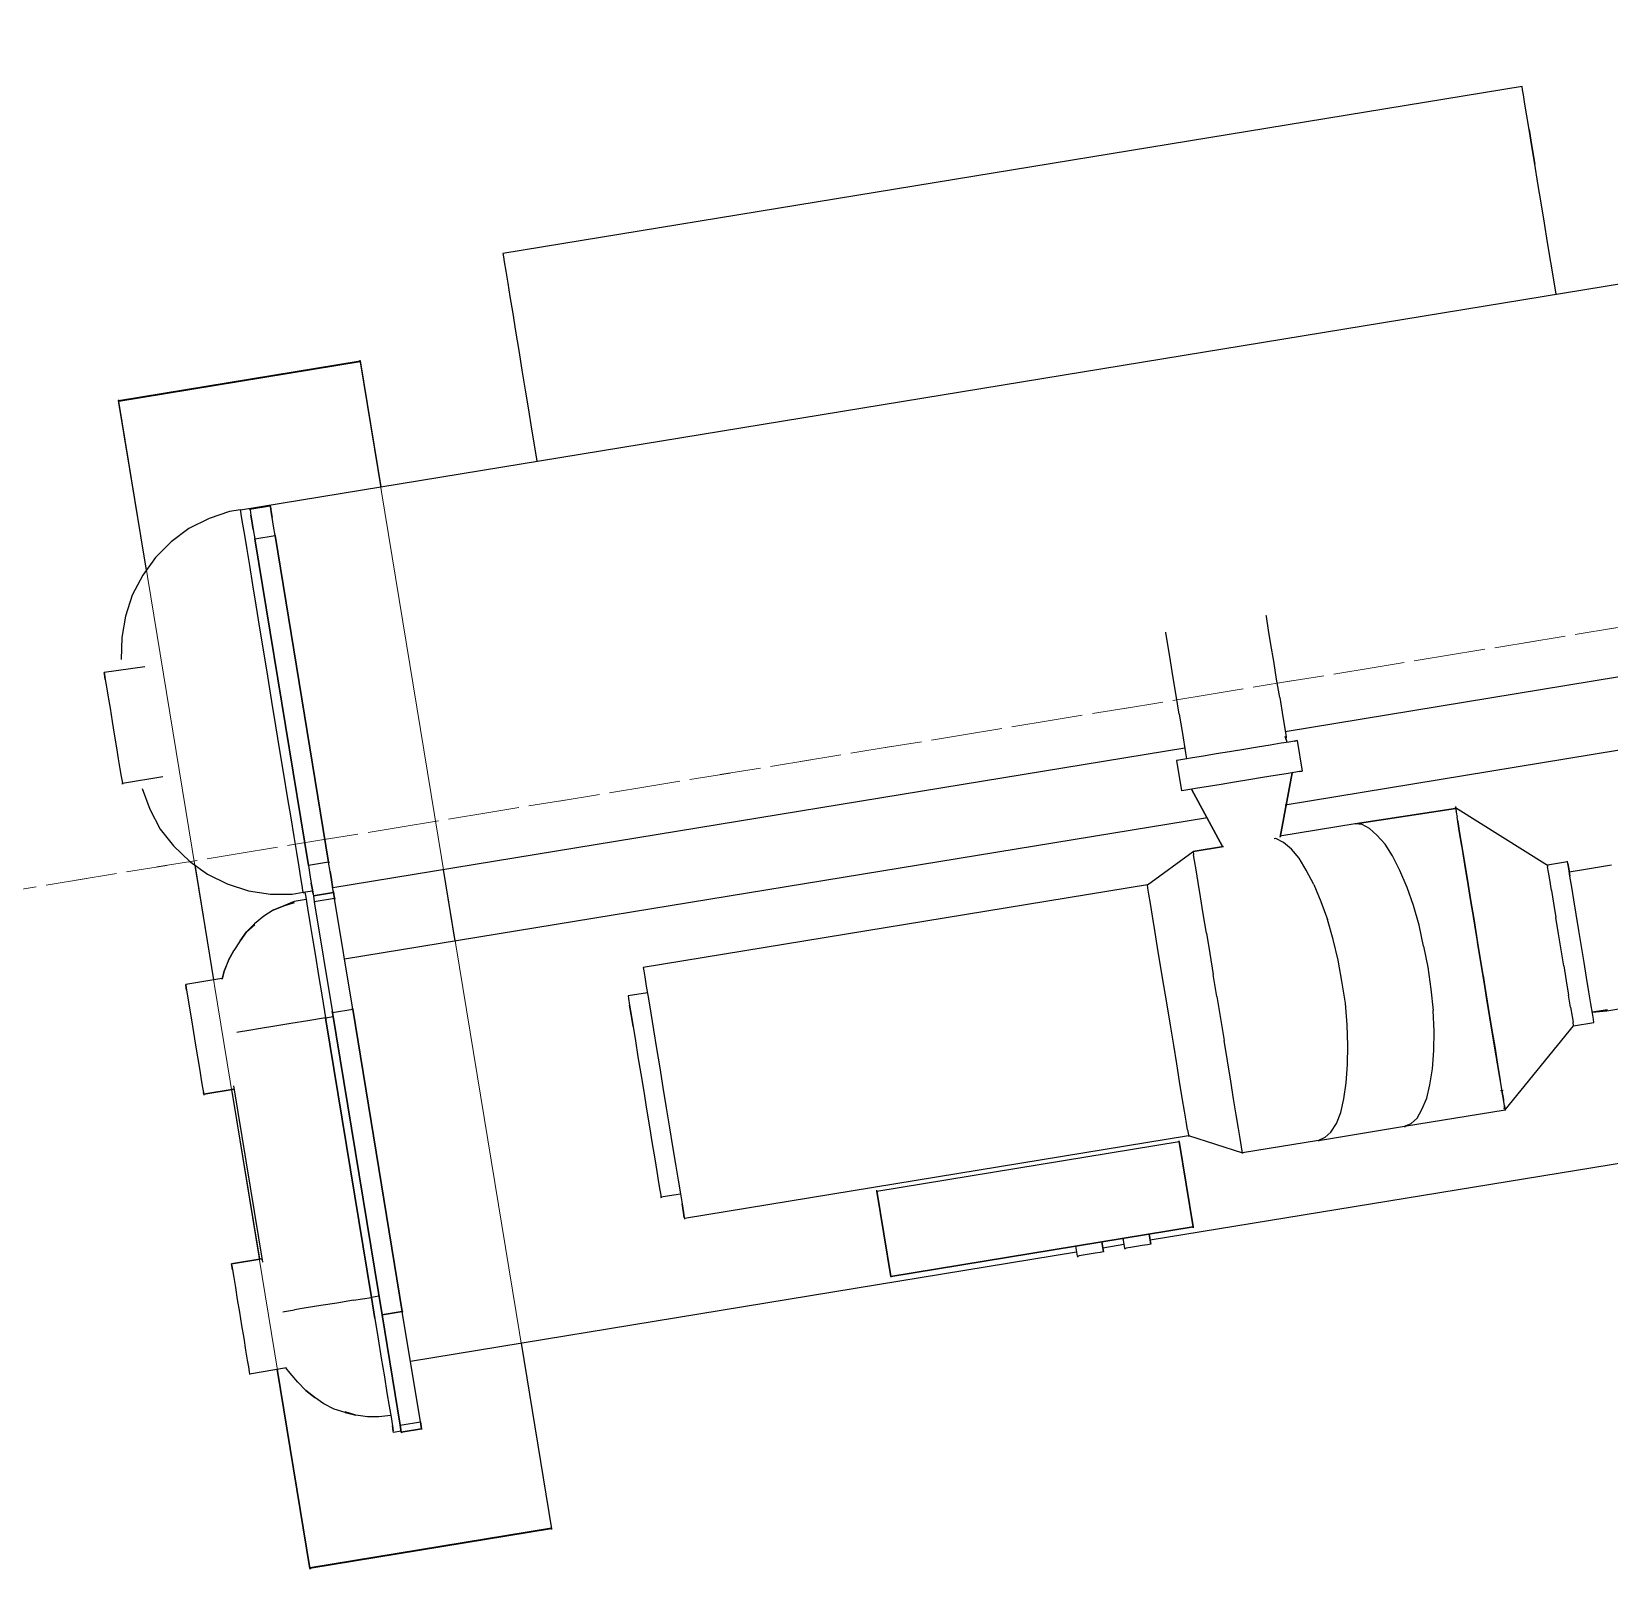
# Model space of a CAD drawing. Header units: metres. Extents: x 2 to 659295185, y -28 to 1124222152.
# Drawn here: x 655600.254 to 655604.124, y 1126522.722 to 1126526.544 of the extents above; entities that cross this region are included whole.
import ezdxf

# ---------------------------------------------------------------- set-up
doc = ezdxf.new("R2010")
doc.units = ezdxf.units.M
doc.header["$MEASUREMENT"] = 0
for name, pattern in [('CCSM_C1_CUERPO CK$0$DASHED', [0.75, 0.5, -0.25]), ('CCSM_C1_CUERPO CK$0$DASHED2', [0.375, 0.25, -0.125]), ('DASHDOT', [1, 0.5, -0.25, 0, -0.25])]:
    doc.linetypes.add(name, pattern=pattern)
doc.layers.get('0').update_dxf_attribs({"linetype": 'CONTINUOUS'})
doc.layers.add('CCSM_C1_CUERPO CK$0$A-EQUIPOS', color=9, linetype='CONTINUOUS')
doc.layers.add('CCSM_C1_CUERPO CK$0$A-PROYECCIONES SUP', color=5, linetype='CCSM_C1_CUERPO CK$0$DASHED')
doc.layers.add('LOCALES ASIGNADOS', color=41, linetype='DASHDOT', lineweight=0)

# ---------------------------------------------------------------- blocks, each defined once
blk = doc.blocks.new('CCSM_C1_CUERPO CK$0$chiller')
for p, q in [((0.3105, 0.2518), (0.3105, 4.8491)), ((1.2611, 2.6921), (1.2611, 4.3392)), ((1.4394, 4.3392), (1.4394, 2.6627)), ((2.4382, 2.1633), (2.4382, 3.6867)), ((2.4382, 2.1633), (2.4382, 3.6867)), ((-0.1972, 3.5209), (-0.2056, 3.5209)), ((-0.2056, 3.5209), (-0.2056, 0.9883)), ((-0.1972, 3.5209), (-0.2056, 3.5209)), ((-0.1846, 3.5209), (-0.1972, 3.5209)), ((-0.1846, 3.5209), (-0.1972, 3.5209)), ((-0.1616, 3.5209), (-0.1846, 3.5209)), ((-0.1616, 3.5209), (-0.1846, 3.5209)), ((-0.1322, 3.5209), (-0.1616, 3.5209)), ((-0.1322, 3.5209), (-0.1616, 3.5209)), ((-0.0986, 3.5209), (-0.1322, 3.5209)), ((-0.0986, 3.5209), (-0.1322, 3.5209)), ((-0.0986, 3.5209), (-0.0567, 3.5209)), ((-0.0567, 3.5209), (-0.0986, 3.5209)), ((-0.0567, 3.5209), (-0.0126, 3.5209)), ((-0.0126, 3.5209), (-0.0567, 3.5209)), ((0.0357, 3.5209), (-0.0126, 3.5209)), ((0.0357, 3.5209), (-0.0126, 3.5209)), ((0.0839, 3.5209), (0.0357, 3.5209)), ((0.0839, 3.5209), (0.0357, 3.5209)), ((0.1343, 3.5209), (0.0839, 3.5209)), ((0.1343, 3.5209), (0.0839, 3.5209)), ((0.1825, 3.5209), (0.1343, 3.5209)), ((0.1825, 3.5209), (0.1343, 3.5209)), ((0.2308, 3.5209), (0.1825, 3.5209)), ((0.2308, 3.5209), (0.1825, 3.5209)), ((0.2749, 3.5209), (0.2308, 3.5209)), ((0.2749, 3.5209), (0.2308, 3.5209)), ((0.3105, 3.5209), (0.2749, 3.5209)), ((0.3105, 3.5209), (0.2749, 3.5209)), ((1.7143, 3.4286), (1.7143, 3.3593)), ((2.0647, 3.3593), (2.0647, 3.4286)), ((1.7143, 3.3593), (1.7143, 3.3237)), ((2.0626, 3.3614), (2.0626, 3.3237)), ((2.0626, 3.3237), (2.0626, 3.3614)), ((2.0626, 3.3237), (2.0647, 3.3593)), ((1.6891, 3.3237), (1.687, 3.3237)), ((1.6933, 3.3237), (1.6891, 3.3237)), ((1.6891, 3.3237), (1.6891, 3.2733)), ((1.6933, 3.3237), (1.6891, 3.3237)), ((1.6933, 3.3237), (1.7059, 3.3237)), ((1.7059, 3.3237), (1.6933, 3.3237)), ((1.7059, 3.3237), (1.7248, 3.3237)), ((1.7248, 3.3237), (1.7059, 3.3237)), ((1.7521, 3.3237), (1.7248, 3.3237)), ((1.7521, 3.3237), (1.7248, 3.3237)), ((1.7835, 3.3237), (1.7521, 3.3237)), ((1.7835, 3.3237), (1.7521, 3.3237)), ((1.8192, 3.3237), (1.7835, 3.3237)), ((1.8192, 3.3237), (1.7835, 3.3237)), ((1.8591, 3.3237), (1.8192, 3.3237)), ((1.8591, 3.3237), (1.8192, 3.3237)), ((1.8989, 3.3237), (1.8591, 3.3237)), ((1.8989, 3.3237), (1.8591, 3.3237)), ((1.9388, 3.3237), (1.8989, 3.3237)), ((1.9388, 3.3237), (1.8989, 3.3237)), ((1.9766, 3.3237), (1.9388, 3.3237)), ((1.9766, 3.3237), (1.9388, 3.3237)), ((2.0122, 3.3237), (1.9766, 3.3237)), ((2.0122, 3.3237), (1.9766, 3.3237)), ((2.0416, 3.3237), (2.0122, 3.3237)), ((2.0416, 3.3237), (2.0122, 3.3237)), ((2.0647, 3.3237), (2.0416, 3.3237)), ((2.0647, 3.3237), (2.0416, 3.3237)), ((2.0794, 3.3237), (2.0647, 3.3237)), ((2.0794, 3.3237), (2.0647, 3.3237)), ((2.0878, 3.3237), (2.0794, 3.3237)), ((2.0878, 3.3237), (2.0794, 3.3237)), ((2.0878, 3.2733), (2.0878, 3.3237)), ((2.0878, 3.2733), (2.0878, 3.3237)), ((1.5129, 3.074), (1.6891, 3.2733)), ((1.687, 3.2733), (1.6891, 3.2733)), ((1.6891, 3.2733), (1.6933, 3.2733)), ((1.7059, 3.2733), (1.6933, 3.2733)), ((1.7248, 3.2733), (1.7059, 3.2733)), ((1.7521, 3.2733), (1.7248, 3.2733)), ((1.7521, 3.2733), (1.7835, 3.2733)), ((1.7835, 3.2733), (1.8192, 3.2733)), ((1.8591, 3.2733), (1.8192, 3.2733)), ((1.8989, 3.2733), (1.8591, 3.2733)), ((1.9388, 3.2733), (1.8989, 3.2733)), ((1.9388, 3.2733), (1.9766, 3.2733)), ((1.9766, 3.2733), (2.0122, 3.2733)), ((2.0416, 3.2733), (2.0122, 3.2733)), ((2.0416, 3.2733), (2.0647, 3.2733)), ((2.0647, 3.2733), (2.0794, 3.2733)), ((2.0878, 3.2733), (2.0794, 3.2733)), ((2.264, 3.074), (2.0878, 3.2733)), ((2.264, 3.074), (2.0878, 3.2733)), ((1.5108, 3.074), (1.5129, 3.074)), ((1.515, 3.074), (1.5129, 2.8243)), ((1.5129, 2.8243), (1.515, 3.074)), ((1.5129, 3.074), (1.517, 3.074)), ((1.517, 3.074), (1.5129, 3.074)), ((1.517, 3.074), (1.5296, 3.074)), ((1.517, 3.074), (1.5296, 3.074)), ((1.5254, 3.074), (1.5233, 3.074)), ((1.5254, 3.074), (1.5233, 3.074)), ((1.5296, 3.074), (1.5359, 3.074)), ((1.5296, 3.074), (1.5359, 3.074)), ((1.538, 3.074), (1.5359, 3.074)), ((1.538, 3.074), (1.5359, 3.074)), ((1.5611, 3.074), (1.538, 3.074)), ((1.5611, 3.074), (1.538, 3.074)), ((1.5443, 3.074), (1.5485, 3.074)), ((1.5443, 3.074), (1.5485, 3.074)), ((1.5485, 3.074), (1.5758, 3.074)), ((1.5758, 3.074), (1.5485, 3.074)), ((1.5926, 3.074), (1.5611, 3.074)), ((1.5926, 3.074), (1.5611, 3.074)), ((1.5758, 3.074), (1.6094, 3.074)), ((1.6094, 3.074), (1.5758, 3.074)), ((1.6283, 3.074), (1.5926, 3.074)), ((1.6283, 3.074), (1.5926, 3.074)), ((1.6094, 3.074), (1.6492, 3.074)), ((1.6094, 3.074), (1.6492, 3.074)), ((1.6702, 3.074), (1.6283, 3.074)), ((1.6702, 3.074), (1.6283, 3.074)), ((1.6492, 3.074), (1.6933, 3.074)), ((1.6933, 3.074), (1.6492, 3.074)), ((1.7185, 3.074), (1.6702, 3.074)), ((1.7185, 3.074), (1.6702, 3.074)), ((1.6933, 3.074), (1.7416, 3.074)), ((1.7416, 3.074), (1.6933, 3.074)), ((1.7688, 3.074), (1.7185, 3.074)), ((1.7688, 3.074), (1.7185, 3.074)), ((1.7416, 3.074), (1.794, 3.074)), ((1.794, 3.074), (1.7416, 3.074)), ((1.8213, 3.074), (1.7688, 3.074)), ((1.8213, 3.074), (1.7688, 3.074)), ((1.794, 3.074), (1.8486, 3.074)), ((1.794, 3.074), (1.8486, 3.074)), ((1.8759, 3.074), (1.8213, 3.074)), ((1.8759, 3.074), (1.8213, 3.074)), ((1.8486, 3.074), (1.9031, 3.074)), ((1.9031, 3.074), (1.8486, 3.074)), ((1.9304, 3.074), (1.8759, 3.074)), ((1.9304, 3.074), (1.8759, 3.074)), ((1.9031, 3.074), (1.9577, 3.074)), ((1.9577, 3.074), (1.9031, 3.074)), ((1.9304, 3.074), (1.985, 3.074)), ((1.985, 3.074), (1.9304, 3.074)), ((1.9577, 3.074), (2.0101, 3.074)), ((1.9577, 3.074), (2.0101, 3.074)), ((1.985, 3.074), (2.0353, 3.074)), ((2.0353, 3.074), (1.985, 3.074)), ((2.0101, 3.074), (2.0605, 3.074)), ((2.0605, 3.074), (2.0101, 3.074)), ((2.0857, 3.074), (2.0353, 3.074)), ((2.0857, 3.074), (2.0353, 3.074)), ((2.0605, 3.074), (2.1067, 3.074)), ((2.1067, 3.074), (2.0605, 3.074)), ((2.1297, 3.074), (2.0857, 3.074)), ((2.1297, 3.074), (2.0857, 3.074)), ((2.1067, 3.074), (2.1507, 3.074)), ((2.1507, 3.074), (2.1067, 3.074)), ((2.1696, 3.074), (2.1297, 3.074)), ((2.1696, 3.074), (2.1297, 3.074)), ((2.1507, 3.074), (2.1864, 3.074)), ((2.1507, 3.074), (2.1864, 3.074)), ((2.2032, 3.074), (2.1696, 3.074)), ((2.2032, 3.074), (2.1696, 3.074)), ((2.1864, 3.074), (2.1906, 3.074)), ((2.1864, 3.074), (2.1906, 3.074)), ((2.2284, 3.074), (2.2032, 3.074)), ((2.2284, 3.074), (2.2032, 3.074)), ((2.2158, 3.0708), (2.2158, 3.0771)), ((2.2158, 3.074), (2.2389, 3.074)), ((2.2389, 3.074), (2.2158, 3.074)), ((2.2493, 3.074), (2.2284, 3.074)), ((2.2493, 3.074), (2.2284, 3.074)), ((2.2389, 3.074), (2.241, 3.074)), ((2.241, 3.074), (2.2389, 3.074)), ((2.2535, 3.074), (2.2493, 3.074)), ((2.2535, 3.074), (2.2493, 3.074)), ((2.2535, 3.074), (2.2556, 3.074)), ((2.2556, 3.074), (2.2535, 3.074)), ((2.2556, 3.074), (2.264, 3.074)), ((2.264, 3.074), (2.2556, 3.074)), ((2.2598, 3.0708), (2.2598, 3.0771)), ((2.2598, 3.0708), (2.2598, 3.0771)), ((2.264, 2.8243), (2.264, 3.074)), ((2.264, 3.074), (2.2661, 3.074)), ((1.836, 2.9418), (1.7835, 2.9397)), ((1.836, 2.9418), (1.8884, 2.9439)), ((1.8884, 2.9439), (1.943, 2.9418)), ((1.943, 2.9418), (1.9955, 2.9397)), ((1.6429, 2.9145), (1.6052, 2.9019)), ((1.687, 2.925), (1.6429, 2.9145)), ((1.7332, 2.9334), (1.687, 2.925)), ((1.7835, 2.9397), (1.7332, 2.9334)), ((2.0458, 2.9334), (1.9955, 2.9397)), ((2.092, 2.925), (2.0458, 2.9334)), ((2.136, 2.9145), (2.092, 2.925)), ((2.1738, 2.9019), (2.136, 2.9145)), ((1.5485, 2.8725), (1.5296, 2.8578)), ((1.5737, 2.8893), (1.5485, 2.8725)), ((1.6052, 2.9019), (1.5737, 2.8893)), ((2.2053, 2.8893), (2.1738, 2.9019)), ((2.2305, 2.8725), (2.2053, 2.8893)), ((2.2493, 2.8578), (2.2305, 2.8725)), ((1.517, 2.8411), (1.5129, 2.8243)), ((1.5296, 2.8578), (1.517, 2.8411)), ((2.2598, 2.8411), (2.2493, 2.8578)), ((2.264, 2.8243), (2.2598, 2.8411)), ((1.5108, 2.8243), (1.5129, 2.8243)), ((1.5129, 2.8243), (1.5129, 2.6375)), ((2.264, 2.6102), (2.264, 2.8243)), ((2.264, 2.8243), (2.2661, 2.8243)), ((1.2883, 2.7173), (1.2883, 2.711)), ((1.2883, 2.711), (1.2883, 2.7173)), ((1.2883, 2.7173), (1.3639, 2.7173)), ((1.2883, 2.711), (1.2883, 2.6963)), ((1.2883, 2.711), (1.2883, 2.6963)), ((1.3639, 2.711), (1.3639, 2.7173)), ((1.3639, 2.7173), (1.3639, 2.711)), ((1.3639, 2.711), (1.3639, 2.6963)), ((1.3639, 2.711), (1.3639, 2.6963)), ((1.6429, 2.7005), (1.687, 2.711)), ((1.687, 2.711), (1.7332, 2.7194)), ((1.7835, 2.7257), (1.7332, 2.7194)), ((1.836, 2.7298), (1.7835, 2.7257)), ((1.8884, 2.7298), (1.836, 2.7298)), ((1.943, 2.7298), (1.8884, 2.7298)), ((1.9955, 2.7257), (1.943, 2.7298)), ((2.0458, 2.7194), (1.9955, 2.7257)), ((2.092, 2.711), (2.0458, 2.7194)), ((2.136, 2.7005), (2.092, 2.711)), ((0.9757, 2.6921), (0.9736, 2.6921)), ((1.0093, 2.6921), (0.9757, 2.6921)), ((1.0449, 2.6921), (1.0093, 2.6921)), ((1.0869, 2.6921), (1.0449, 2.6921)), ((1.131, 2.6921), (1.0869, 2.6921)), ((1.1771, 2.6921), (1.131, 2.6921)), ((1.1771, 2.6921), (1.2254, 2.6921)), ((1.2254, 2.6921), (1.2736, 2.6921)), ((1.2736, 2.6921), (1.282, 2.69)), ((1.2883, 2.6921), (1.2736, 2.69)), ((1.2883, 2.6963), (1.2883, 2.6774)), ((1.2883, 2.6963), (1.2883, 2.6774)), ((1.2883, 2.6774), (1.2883, 2.6501)), ((1.2883, 2.6774), (1.2883, 2.6501)), ((1.3639, 2.6963), (1.3639, 2.6774)), ((1.3639, 2.6963), (1.3639, 2.6774)), ((1.515, 2.6375), (1.3639, 2.6921)), ((1.3639, 2.6921), (1.515, 2.6375)), ((1.3639, 2.6774), (1.3639, 2.6501)), ((1.3639, 2.6774), (1.3639, 2.6501)), ((1.5737, 2.6753), (1.5485, 2.6606)), ((1.6052, 2.6879), (1.5737, 2.6753)), ((1.6429, 2.7005), (1.6052, 2.6879)), ((2.1738, 2.6879), (2.136, 2.7005)), ((2.2053, 2.6753), (2.1738, 2.6879)), ((2.2305, 2.6606), (2.2053, 2.6753)), ((1.2883, 2.6501), (1.2883, 2.6186)), ((1.2883, 2.6501), (1.2883, 2.6186)), ((1.3639, 2.6501), (1.3639, 2.6186)), ((1.3639, 2.6501), (1.3639, 2.6186)), ((1.5296, 2.6438), (1.517, 2.627)), ((1.5485, 2.6606), (1.5296, 2.6438)), ((2.2493, 2.6438), (2.2305, 2.6606)), ((2.2493, 2.6438), (2.2598, 2.627)), ((1.2883, 2.6186), (1.2883, 2.5851)), ((1.2883, 2.6186), (1.2883, 2.5851)), ((1.3639, 2.6186), (1.3639, 2.5851)), ((1.3639, 2.6186), (1.3639, 2.5851)), ((1.517, 2.627), (1.517, 2.6228)), ((2.2598, 2.627), (2.264, 2.6102)), ((2.264, 2.6102), (2.264, 2.4214)), ((2.264, 2.6102), (2.2661, 2.6102)), ((1.2862, 2.5662), (1.2883, 2.5662)), ((1.2883, 2.5851), (1.2883, 2.5494)), ((1.2883, 2.5851), (1.2883, 2.5494)), ((1.3639, 2.5851), (1.3639, 2.5494)), ((1.3639, 2.5851), (1.3639, 2.5494)), ((1.2883, 2.5494), (1.2883, 2.5158)), ((1.2883, 2.5494), (1.2883, 2.5158)), ((1.2883, 2.5158), (1.2883, 2.4844)), ((1.2883, 2.5158), (1.2883, 2.4844)), ((1.3639, 2.5494), (1.3639, 2.5158)), ((1.3639, 2.5494), (1.3639, 2.5158)), ((1.3639, 2.5158), (1.3639, 2.4844)), ((1.3639, 2.5158), (1.3639, 2.4844)), ((1.2883, 2.4844), (1.2883, 2.4571)), ((1.2883, 2.4844), (1.2883, 2.4571)), ((1.3639, 2.4424), (1.515, 2.4948)), ((1.515, 2.4948), (1.3639, 2.4424)), ((1.3639, 2.4844), (1.3639, 2.4571)), ((1.3639, 2.4844), (1.3639, 2.4571)), ((1.515, 2.4214), (1.515, 2.4969)), ((1.515, 2.4969), (1.515, 2.4214)), ((0.9757, 2.4424), (0.9736, 2.4424)), ((1.0093, 2.4424), (0.9757, 2.4424)), ((1.0449, 2.4424), (1.0093, 2.4424)), ((1.0869, 2.4424), (1.0449, 2.4424)), ((1.131, 2.4424), (1.0869, 2.4424)), ((1.1771, 2.4424), (1.131, 2.4424)), ((1.1771, 2.4424), (1.2254, 2.4424)), ((1.2254, 2.4424), (1.2736, 2.4424)), ((1.2611, 0.3252), (1.2611, 2.4424)), ((1.2736, 2.4424), (1.2883, 2.4424)), ((1.2883, 2.4571), (1.2883, 2.4382)), ((1.2883, 2.4571), (1.2883, 2.4382)), ((1.2883, 2.4382), (1.2883, 2.4235)), ((1.2883, 2.4382), (1.2883, 2.4235)), ((1.3639, 2.4571), (1.3639, 2.4382)), ((1.3639, 2.4571), (1.3639, 2.4382)), ((1.3639, 2.4382), (1.3639, 2.4235)), ((1.3639, 2.4382), (1.3639, 2.4235)), ((1.4394, 2.4697), (1.4394, 0.3252)), ((1.2883, 2.4235), (1.2883, 2.4172)), ((1.2883, 2.4235), (1.2883, 2.4172)), ((1.2883, 2.4172), (1.3639, 2.4172)), ((1.3639, 2.4235), (1.3639, 2.4172)), ((1.3639, 2.4235), (1.3639, 2.4172)), ((1.5779, 2.2976), (1.515, 2.4214)), ((1.515, 2.4214), (1.5233, 2.4214)), ((1.5779, 2.2976), (1.515, 2.4214)), ((1.538, 2.4214), (1.5233, 2.4214)), ((1.5611, 2.4214), (1.538, 2.4214)), ((1.5926, 2.4214), (1.5611, 2.4214)), ((1.6283, 2.4214), (1.5926, 2.4214)), ((1.6702, 2.4214), (1.6283, 2.4214)), ((1.7185, 2.4214), (1.6702, 2.4214)), ((1.7185, 2.4214), (1.7688, 2.4214)), ((1.7688, 2.4214), (1.8213, 2.4214)), ((1.8759, 2.4214), (1.8213, 2.4214)), ((1.8759, 2.4214), (1.9304, 2.4214)), ((1.9304, 2.4214), (1.985, 2.4214)), ((2.0353, 2.4214), (1.985, 2.4214)), ((2.0857, 2.4214), (2.0353, 2.4214)), ((2.1297, 2.4214), (2.0857, 2.4214)), ((2.1696, 2.4214), (2.1297, 2.4214)), ((2.2032, 2.4214), (2.1696, 2.4214)), ((2.2011, 2.2976), (2.264, 2.4214)), ((2.2284, 2.4214), (2.2032, 2.4214)), ((2.2493, 2.4214), (2.2284, 2.4214)), ((2.2598, 2.4214), (2.2493, 2.4214)), ((2.264, 2.4214), (2.2598, 2.4214)), ((2.264, 2.4214), (2.2661, 2.4214)), ((1.5863, 2.2976), (1.5779, 2.2976)), ((1.5779, 2.2976), (1.5779, 1.0449)), ((1.5779, 2.2976), (1.5779, 1.0449)), ((1.601, 2.2976), (1.5863, 2.2976)), ((1.6241, 2.2976), (1.601, 2.2976)), ((1.6555, 2.2976), (1.6241, 2.2976)), ((1.6912, 2.2976), (1.6555, 2.2976)), ((1.7332, 2.2976), (1.6912, 2.2976)), ((1.7793, 2.2976), (1.7332, 2.2976)), ((1.8276, 2.2976), (1.7793, 2.2976)), ((1.8759, 2.2976), (1.8276, 2.2976)), ((1.9262, 2.2976), (1.8759, 2.2976)), ((1.9766, 2.2976), (1.9262, 2.2976)), ((2.0227, 2.2976), (1.9766, 2.2976)), ((2.0668, 2.2976), (2.0227, 2.2976)), ((2.1067, 2.2976), (2.0668, 2.2976)), ((2.1402, 2.2976), (2.1067, 2.2976)), ((2.1654, 2.2976), (2.1402, 2.2976)), ((2.1864, 2.2976), (2.1654, 2.2976)), ((2.1864, 2.2976), (2.199, 2.2976)), ((2.199, 2.2976), (2.2011, 2.2976)), ((2.2011, 1.0449), (2.2011, 2.2976)), ((2.2011, 2.2976), (2.2032, 2.2976)), ((2.2095, 2.2724), (2.2137, 2.2724)), ((2.2095, 2.2724), (2.2116, 2.2724)), ((2.2116, 1.5212), (2.2116, 2.2724)), ((2.2116, 2.2724), (2.4235, 2.2724)), ((2.2116, 1.5212), (2.2116, 2.2724)), ((2.4235, 2.2724), (2.2116, 2.2724)), ((2.4214, 2.2724), (2.4256, 2.2724)), ((2.4235, 1.5212), (2.4235, 2.2724)), ((2.4235, 2.2724), (2.4235, 1.5212)), ((2.4256, 2.2724), (2.4235, 2.2724)), ((2.4235, 2.1633), (2.4487, 2.1633)), ((2.4487, 2.1633), (2.4235, 2.1633)), ((2.4487, 2.1633), (2.4487, 2.1549)), ((2.4487, 2.1633), (2.4487, 2.1549)), ((2.4487, 2.1549), (2.4487, 2.1423)), ((2.4487, 2.1549), (2.4487, 2.1423)), ((2.4487, 2.1423), (2.4487, 2.1276)), ((2.4487, 2.1423), (2.4487, 2.1276)), ((2.4235, 2.0983), (2.4487, 2.0983)), ((2.4235, 2.0983), (2.4256, 2.0983)), ((2.4382, 2.0458), (2.4382, 2.0983)), ((2.4382, 2.0458), (2.4382, 2.0983)), ((2.4466, 2.0983), (2.4508, 2.0983)), ((2.4487, 2.1276), (2.4487, 2.113)), ((2.4487, 2.1276), (2.4487, 2.113)), ((2.4487, 2.113), (2.4487, 2.1025)), ((2.4487, 2.113), (2.4487, 2.1025)), ((2.4487, 2.0983), (2.4487, 2.1025)), ((2.4487, 2.1025), (2.4487, 2.0983)), ((2.4235, 2.0458), (2.4487, 2.0458)), ((2.4487, 2.0458), (2.4235, 2.0458)), ((2.4487, 2.0458), (2.4487, 2.0374)), ((2.4487, 2.0458), (2.4487, 2.0374)), ((2.4487, 2.0374), (2.4487, 2.0248)), ((2.4487, 2.0374), (2.4487, 2.0248)), ((2.4487, 2.0248), (2.4487, 2.0101)), ((2.4487, 2.0248), (2.4487, 2.0101)), ((2.4235, 1.9808), (2.4487, 1.9808)), ((2.4235, 1.9808), (2.4256, 1.9808)), ((2.4382, 0.3252), (2.4382, 1.9808)), ((2.4382, 0.3252), (2.4382, 1.9808)), ((2.4466, 1.9808), (2.4508, 1.9808)), ((2.4487, 2.0101), (2.4487, 1.9955)), ((2.4487, 2.0101), (2.4487, 1.9955)), ((2.4487, 1.9955), (2.4487, 1.985)), ((2.4487, 1.9955), (2.4487, 1.985)), ((2.4487, 1.9808), (2.4487, 1.985)), ((2.4487, 1.985), (2.4487, 1.9808)), ((2.2095, 1.5212), (2.2137, 1.5212)), ((2.2095, 1.5212), (2.2116, 1.5212)), ((2.4235, 1.5212), (2.2116, 1.5212)), ((2.2116, 1.5212), (2.4235, 1.5212)), ((2.4214, 1.5212), (2.4256, 1.5212)), ((2.4235, 1.5212), (2.4256, 1.5212)), ((1.5779, 1.0449), (1.5863, 1.0449)), ((1.5779, 1.0449), (1.5863, 1.0449)), ((1.5863, 1.0449), (1.601, 1.0449)), ((1.5863, 1.0449), (1.601, 1.0449)), ((1.601, 1.0449), (1.6241, 1.0449)), ((1.601, 1.0449), (1.6241, 1.0449)), ((1.6241, 1.0449), (1.6555, 1.0449)), ((1.6241, 1.0449), (1.6555, 1.0449)), ((1.6408, 1.0449), (1.6408, 0.9967)), ((1.6408, 1.0449), (1.6408, 0.9967)), ((1.6555, 1.0449), (1.6912, 1.0449)), ((1.6555, 1.0449), (1.6912, 1.0449)), ((1.6912, 1.0449), (1.7332, 1.0449)), ((1.6912, 1.0449), (1.7332, 1.0449)), ((1.7332, 1.0449), (1.7793, 1.0449)), ((1.7332, 1.0449), (1.7793, 1.0449)), ((1.7793, 1.0449), (1.8276, 1.0449)), ((1.7793, 1.0449), (1.8276, 1.0449)), ((1.8276, 1.0449), (1.8759, 1.0449)), ((1.8276, 1.0449), (1.8759, 1.0449)), ((1.8759, 1.0449), (1.9262, 1.0449)), ((1.8759, 1.0449), (1.9262, 1.0449)), ((1.9262, 1.0449), (1.9766, 1.0449)), ((1.9262, 1.0449), (1.9766, 1.0449)), ((1.9766, 1.0449), (2.0227, 1.0449)), ((1.9766, 1.0449), (2.0227, 1.0449)), ((2.0227, 1.0449), (2.0668, 1.0449)), ((2.0227, 1.0449), (2.0668, 1.0449)), ((2.0668, 1.0449), (2.1067, 1.0449)), ((2.0668, 1.0449), (2.1067, 1.0449)), ((2.1067, 1.0449), (2.1402, 1.0449)), ((2.1067, 1.0449), (2.1402, 1.0449)), ((2.1402, 0.9967), (2.1402, 1.0449)), ((2.1402, 1.0449), (2.1654, 1.0449)), ((2.1402, 1.0449), (2.1654, 1.0449)), ((2.1654, 1.0449), (2.1864, 1.0449)), ((2.1864, 1.0449), (2.1654, 1.0449)), ((2.1864, 1.0449), (2.199, 1.0449)), ((2.199, 1.0449), (2.1864, 1.0449)), ((2.199, 1.0449), (2.2011, 1.0449)), ((2.199, 1.0449), (2.2011, 1.0449)), ((2.2011, 1.0449), (2.2032, 1.0449)), ((-0.2056, 0.9883), (-0.1972, 0.9883)), ((-0.2056, 0.9883), (-0.1972, 0.9883)), ((-0.1972, 0.9883), (-0.1846, 0.9883)), ((-0.1972, 0.9883), (-0.1846, 0.9883)), ((-0.1846, 0.9883), (-0.1616, 0.9883)), ((-0.1846, 0.9883), (-0.1616, 0.9883)), ((-0.1616, 0.9883), (-0.1322, 0.9883)), ((-0.1616, 0.9883), (-0.1322, 0.9883)), ((-0.1322, 0.9883), (-0.0986, 0.9883)), ((-0.1322, 0.9883), (-0.0986, 0.9883)), ((-0.0986, 0.9883), (-0.0567, 0.9883)), ((-0.0986, 0.9883), (-0.0567, 0.9883)), ((-0.0567, 0.9883), (-0.0126, 0.9883)), ((-0.0567, 0.9883), (-0.0126, 0.9883)), ((-0.0126, 0.9883), (0.0357, 0.9883)), ((-0.0126, 0.9883), (0.0357, 0.9883)), ((0.0357, 0.9883), (0.0839, 0.9883)), ((0.0357, 0.9883), (0.0839, 0.9883)), ((0.0839, 0.9883), (0.1343, 0.9883)), ((0.0839, 0.9883), (0.1343, 0.9883)), ((0.1343, 0.9883), (0.1825, 0.9883)), ((0.1343, 0.9883), (0.1825, 0.9883)), ((0.1825, 0.9883), (0.2308, 0.9883)), ((0.1825, 0.9883), (0.2308, 0.9883)), ((0.2308, 0.9883), (0.2749, 0.9883)), ((0.2308, 0.9883), (0.2749, 0.9883)), ((0.2749, 0.9883), (0.3105, 0.9883)), ((0.2749, 0.9883), (0.3105, 0.9883)), ((1.6408, 0.9967), (1.6471, 0.9967)), ((1.6408, 0.9967), (1.6471, 0.9967)), ((1.6471, 0.9967), (1.6639, 0.9967)), ((1.6471, 0.9967), (1.6639, 0.9967)), ((1.687, 0.9967), (1.6639, 0.9967)), ((1.6639, 0.9967), (1.687, 0.9967)), ((1.7164, 0.9967), (1.687, 0.9967)), ((1.687, 0.9967), (1.7164, 0.9967)), ((1.7164, 0.9967), (1.7521, 0.9967)), ((1.7164, 0.9967), (1.7521, 0.9967)), ((1.7521, 0.9967), (1.7919, 0.9967)), ((1.7521, 0.9967), (1.7919, 0.9967)), ((1.7919, 0.9967), (1.8339, 0.9967)), ((1.7919, 0.9967), (1.8339, 0.9967)), ((1.8339, 0.9967), (1.878, 0.9967)), ((1.8339, 0.9967), (1.878, 0.9967)), ((1.878, 0.9967), (1.922, 0.9967)), ((1.878, 0.9967), (1.922, 0.9967)), ((1.922, 0.9967), (1.9661, 0.9967)), ((1.922, 0.9967), (1.9661, 0.9967)), ((1.9661, 0.9967), (2.008, 0.9967)), ((1.9661, 0.9967), (2.008, 0.9967)), ((2.008, 0.9967), (2.0458, 0.9967)), ((2.008, 0.9967), (2.0458, 0.9967)), ((2.0458, 0.9967), (2.0773, 0.9967)), ((2.0458, 0.9967), (2.0773, 0.9967)), ((2.0773, 0.9967), (2.1046, 0.9967)), ((2.0773, 0.9967), (2.1046, 0.9967)), ((2.1046, 0.9967), (2.1234, 0.9967)), ((2.1046, 0.9967), (2.1234, 0.9967)), ((2.1234, 0.9967), (2.136, 0.9967)), ((2.1234, 0.9967), (2.136, 0.9967)), ((2.136, 0.9967), (2.1402, 0.9967)), ((2.136, 0.9967), (2.1402, 0.9967)), ((2.1402, 0.9967), (2.1423, 0.9967)), ((-0.0042, 0.6001), (-0.0021, 0.6001)), ((-0.0042, 0.6001), (0, 0.6001)), ((-0.0021, 0), (-0.0021, 0.6001)), ((-0.0021, 0.6001), (0.3105, 0.6001)), ((-0.0021, 0), (-0.0021, 0.6001)), ((-0.0021, 0.6001), (0.3105, 0.6001)), ((1.4394, 0.6001), (1.2611, 0.6001)), ((1.4394, 0.6001), (1.2611, 0.6001)), ((2.4382, 0.6001), (2.8998, 0.6001)), ((2.4382, 0.6001), (2.8998, 0.6001)), ((2.8977, 0.6001), (2.9019, 0.6001)), ((2.8998, 0.6001), (2.8998, 0)), ((2.8998, 0.6001), (2.8998, 0)), ((2.8998, 0.6001), (2.9019, 0.6001)), ((0.3105, 0.3252), (0.3126, 0.3252)), ((0.3126, 0.3252), (0.3126, 0.2749)), ((0.3147, 0.3252), (0.3126, 0.3252)), ((0.3126, 0.2749), (0.3126, 0.3252)), ((0.3147, 0.3252), (0.3126, 0.3252)), ((0.3147, 0.3252), (0.3273, 0.3252)), ((0.3273, 0.3252), (0.3147, 0.3252)), ((0.3273, 0.3252), (0.342, 0.3252)), ((0.342, 0.3252), (0.3273, 0.3252)), ((0.363, 0.3252), (0.342, 0.3252)), ((0.363, 0.3252), (0.342, 0.3252)), ((0.3861, 0.3252), (0.363, 0.3252)), ((0.3861, 0.3252), (0.363, 0.3252)), ((0.384, 0.3252), (0.3882, 0.3252)), ((0.3861, 0.2749), (0.3861, 0.3252)), ((0.3861, 0.3252), (1.1981, 0.3252)), ((1.1981, 0.3252), (0.3861, 0.3252)), ((1.196, 0.3252), (1.2002, 0.3252)), ((1.1981, 0.3252), (1.1981, 0.2749)), ((1.2212, 0.3252), (1.1981, 0.3252)), ((1.2212, 0.3252), (1.1981, 0.3252)), ((1.2212, 0.3252), (1.2422, 0.3252)), ((1.2422, 0.3252), (1.2212, 0.3252)), ((1.2422, 0.3252), (1.259, 0.3252)), ((1.259, 0.3252), (1.2422, 0.3252)), ((1.2695, 0.3252), (1.259, 0.3252)), ((1.2695, 0.3252), (1.259, 0.3252)), ((1.2695, 0.3252), (1.2736, 0.3252)), ((1.2736, 0.3252), (1.2695, 0.3252)), ((1.2736, 0.3252), (1.2883, 0.3252)), ((1.2736, 0.3252), (1.2736, 0.2749)), ((1.2736, 0.2749), (1.2736, 0.3252)), ((1.2883, 0.3252), (1.2736, 0.3252)), ((1.2736, 0.3252), (1.2757, 0.3252)), ((1.2736, 0.3252), (1.2757, 0.3252)), ((1.2862, 0.3252), (1.2904, 0.3252)), ((1.2883, 0.3252), (1.2883, 0.2749)), ((1.5632, 0.3252), (1.2883, 0.3252)), ((1.5632, 0.3252), (1.2883, 0.3252)), ((1.5653, 0.3252), (1.5611, 0.3252)), ((1.5611, 0.3252), (1.5632, 0.3252)), ((1.5632, 0.2749), (1.5632, 0.3252)), ((1.5632, 0.2749), (1.5632, 0.3252)), ((1.5632, 0.3252), (2.3144, 0.3252)), ((2.3144, 0.3252), (1.5632, 0.3252)), ((2.3123, 0.3252), (2.3165, 0.3252)), ((2.5893, 0.3252), (2.3144, 0.3252)), ((2.3144, 0.2749), (2.3144, 0.3252)), ((2.3144, 0.3252), (2.3144, 0.2749)), ((2.5893, 0.3252), (2.3144, 0.3252)), ((2.3165, 0.3252), (2.3144, 0.3252)), ((2.5872, 0.3252), (2.5914, 0.3252)), ((2.5893, 0.3252), (2.6061, 0.3252)), ((2.5893, 0.2749), (2.5893, 0.3252)), ((2.6061, 0.3252), (2.5893, 0.3252)), ((2.604, 0.3252), (2.6081, 0.3252)), ((2.6061, 0.3252), (2.6061, 0.2749)), ((2.6061, 0.2749), (2.6061, 0.3252)), ((2.6061, 0.3252), (2.6081, 0.3252)), ((0.3105, 0.2749), (0.3126, 0.2749)), ((0.3147, 0.2749), (0.3126, 0.2749)), ((0.3126, 0.2749), (0.3147, 0.2749)), ((0.3147, 0.2749), (0.3273, 0.2749)), ((0.3147, 0.2749), (0.3273, 0.2749)), ((0.342, 0.2749), (0.3273, 0.2749)), ((0.3273, 0.2749), (0.342, 0.2749)), ((0.363, 0.2749), (0.342, 0.2749)), ((0.342, 0.2749), (0.363, 0.2749)), ((0.363, 0.2749), (0.3861, 0.2749)), ((0.363, 0.2749), (0.3861, 0.2749)), ((0.384, 0.2749), (0.3882, 0.2749)), ((1.1981, 0.2749), (0.3861, 0.2749)), ((0.3861, 0.2749), (1.1981, 0.2749)), ((1.196, 0.2749), (1.2002, 0.2749)), ((1.1981, 0.2749), (1.2212, 0.2749)), ((1.1981, 0.2749), (1.2212, 0.2749)), ((1.2212, 0.2749), (1.2422, 0.2749)), ((1.2212, 0.2749), (1.2422, 0.2749)), ((1.259, 0.2749), (1.2422, 0.2749)), ((1.2422, 0.2749), (1.259, 0.2749)), ((1.2695, 0.2749), (1.259, 0.2749)), ((1.259, 0.2749), (1.2695, 0.2749)), ((1.2611, 0.2518), (1.2611, 0.2749)), ((1.2695, 0.2749), (1.2736, 0.2749)), ((1.2695, 0.2749), (1.2736, 0.2749)), ((1.2736, 0.2749), (1.2883, 0.2749)), ((1.2736, 0.2749), (1.2883, 0.2749)), ((1.2736, 0.2749), (1.2757, 0.2749)), ((1.2736, 0.2749), (1.2757, 0.2749)), ((1.2862, 0.2749), (1.2904, 0.2749)), ((1.2883, 0.2749), (1.5632, 0.2749)), ((1.2883, 0.2749), (1.5632, 0.2749)), ((1.5653, 0.2749), (1.5611, 0.2749)), ((1.5611, 0.2749), (1.5632, 0.2749)), ((2.3144, 0.2749), (1.5632, 0.2749)), ((1.5632, 0.2749), (2.3144, 0.2749)), ((1.5737, 0.256), (1.5737, 0.2749)), ((2.2682, 0.2749), (2.2682, 0.256)), ((2.3123, 0.2749), (2.3165, 0.2749)), ((2.5893, 0.2749), (2.3144, 0.2749)), ((2.3144, 0.2749), (2.5893, 0.2749)), ((2.3165, 0.2749), (2.3144, 0.2749)), ((2.5872, 0.2749), (2.5914, 0.2749)), ((2.6061, 0.2749), (2.5893, 0.2749)), ((2.5893, 0.2749), (2.6061, 0.2749)), ((2.604, 0.2749), (2.6081, 0.2749)), ((2.604, 0.2749), (2.604, 0.256)), ((2.6061, 0.2749), (2.6081, 0.2749)), ((0.3147, 0.2518), (0.3105, 0.2518)), ((0.3105, 0.2518), (0.3105, 0.2245)), ((0.3273, 0.2518), (0.3147, 0.2518)), ((0.3462, 0.2518), (0.3273, 0.2518)), ((0.3735, 0.2518), (0.3462, 0.2518)), ((0.4092, 0.2518), (0.3735, 0.2518)), ((0.449, 0.2518), (0.4092, 0.2518)), ((0.4973, 0.2518), (0.449, 0.2518)), ((0.5476, 0.2518), (0.4973, 0.2518)), ((0.6043, 0.2518), (0.5476, 0.2518)), ((0.6631, 0.2518), (0.6043, 0.2518)), ((0.7239, 0.2518), (0.6631, 0.2518)), ((0.7869, 0.2518), (0.7239, 0.2518)), ((0.8477, 0.2518), (0.7869, 0.2518)), ((0.9086, 0.2518), (0.8477, 0.2518)), ((0.9673, 0.2518), (0.9086, 0.2518)), ((1.024, 0.2518), (0.9673, 0.2518)), ((1.0764, 0.2518), (1.024, 0.2518)), ((1.1226, 0.2518), (1.0764, 0.2518)), ((1.1624, 0.2518), (1.1226, 0.2518)), ((1.1981, 0.2518), (1.1624, 0.2518)), ((1.2254, 0.2518), (1.1981, 0.2518)), ((1.2443, 0.2518), (1.2254, 0.2518)), ((1.2569, 0.2518), (1.2443, 0.2518)), ((1.2611, 0.2518), (1.2569, 0.2518)), ((1.2611, 0.256), (1.2736, 0.256)), ((1.2611, 0.256), (1.2736, 0.256)), ((1.2611, 0.2245), (1.2611, 0.2518)), ((1.2611, 0.2518), (1.2632, 0.2518)), ((1.2736, 0.256), (1.3009, 0.256)), ((1.2736, 0.256), (1.3009, 0.256)), ((1.2799, 0.256), (1.2799, 0.2266)), ((1.3009, 0.256), (1.3366, 0.256)), ((1.3009, 0.256), (1.3366, 0.256)), ((1.3366, 0.256), (1.3765, 0.256)), ((1.3366, 0.256), (1.3765, 0.256)), ((1.3765, 0.256), (1.4205, 0.256)), ((1.3765, 0.256), (1.4205, 0.256)), ((1.4205, 0.256), (1.4688, 0.256)), ((1.4205, 0.256), (1.4688, 0.256)), ((1.4688, 0.256), (1.5212, 0.256)), ((1.4688, 0.256), (1.5212, 0.256)), ((1.5212, 0.256), (1.5737, 0.256)), ((1.5212, 0.256), (1.5737, 0.256)), ((1.5716, 0.256), (1.5758, 0.256)), ((1.5737, 0.256), (2.2682, 0.256)), ((2.2682, 0.256), (1.5737, 0.256)), ((1.5737, 0.256), (1.5737, 0.2119)), ((2.2661, 0.256), (2.2703, 0.256)), ((2.2682, 0.256), (2.3207, 0.256)), ((2.3207, 0.256), (2.2682, 0.256)), ((2.2682, 0.2119), (2.2682, 0.256)), ((2.3207, 0.256), (2.371, 0.256)), ((2.3207, 0.256), (2.371, 0.256)), ((2.371, 0.256), (2.4193, 0.256)), ((2.371, 0.256), (2.4193, 0.256)), ((2.4193, 0.256), (2.4655, 0.256)), ((2.4193, 0.256), (2.4655, 0.256)), ((2.4655, 0.256), (2.5053, 0.256)), ((2.4655, 0.256), (2.5053, 0.256)), ((2.5053, 0.256), (2.5389, 0.256)), ((2.5053, 0.256), (2.5389, 0.256)), ((2.5389, 0.256), (2.5662, 0.256)), ((2.5389, 0.256), (2.5662, 0.256)), ((2.562, 0.256), (2.5599, 0.2266)), ((2.5662, 0.256), (2.5872, 0.256)), ((2.5662, 0.256), (2.5872, 0.256)), ((2.5998, 0.256), (2.5872, 0.256)), ((2.5872, 0.256), (2.5998, 0.256)), ((2.604, 0.256), (2.5998, 0.256)), ((2.604, 0.256), (2.5998, 0.256)), ((0.3105, 0.2245), (0.3189, 0.1721)), ((1.2527, 0.1721), (1.2611, 0.2245)), ((1.2799, 0.2266), (1.2862, 0.1993)), ((1.2799, 0.2266), (1.2862, 0.1993)), ((1.2862, 0.1993), (1.282, 0.2266)), ((1.2862, 0.1993), (1.2925, 0.1721)), ((1.2925, 0.1721), (1.2862, 0.1993)), ((1.5737, 0.2119), (1.5737, 0.17)), ((2.2682, 0.2119), (2.2682, 0.17)), ((2.5557, 0.1993), (2.5473, 0.1721)), ((2.5599, 0.2266), (2.5557, 0.1993)), ((0.3189, 0.1721), (0.3357, 0.1196)), ((1.2359, 0.1196), (1.2527, 0.1721)), ((1.2925, 0.1721), (1.303, 0.1469)), ((1.5737, 0.17), (1.5737, 0.1301)), ((2.2682, 0.17), (2.2682, 0.1301)), ((2.5473, 0.1721), (2.5347, 0.1469)), ((2.5368, 0.1469), (2.5473, 0.1721)), ((2.5473, 0.1721), (2.5368, 0.1469)), ((0.3357, 0.1196), (0.3609, 0.0713)), ((1.2107, 0.0713), (1.2359, 0.1196)), ((1.303, 0.1469), (1.3177, 0.1217)), ((1.3177, 0.1217), (1.3345, 0.0986)), ((1.3177, 0.1217), (1.3345, 0.0986)), ((1.3345, 0.0986), (1.3198, 0.1217)), ((1.5737, 0.1301), (1.5737, 0.0944)), ((2.2682, 0.1301), (2.2682, 0.0944)), ((2.5242, 0.1217), (2.5074, 0.0986)), ((2.5368, 0.1469), (2.5242, 0.1217)), ((1.3345, 0.0986), (1.3534, 0.0797)), ((1.3534, 0.0797), (1.3345, 0.0986)), ((1.3534, 0.0797), (1.3744, 0.0608)), ((1.5737, 0.0944), (1.5737, 0.065)), ((2.2682, 0.0944), (2.2682, 0.065)), ((2.4885, 0.0797), (2.4676, 0.0608)), ((2.4676, 0.0608), (2.4885, 0.0797)), ((2.5074, 0.0986), (2.4885, 0.0797)), ((0.3609, 0.0713), (0.3924, 0.0273)), ((1.1792, 0.0273), (1.2107, 0.0713)), ((1.3744, 0.0608), (1.3953, 0.0441)), ((1.3953, 0.0441), (1.3744, 0.0608)), ((1.3953, 0.0441), (1.4205, 0.0294)), ((1.3953, 0.0441), (1.4205, 0.0294)), ((1.4205, 0.0294), (1.3974, 0.0441)), ((1.5737, 0.065), (1.5737, 0.0399)), ((1.5737, 0.0399), (1.5737, 0.0357)), ((2.2682, 0.0399), (2.2682, 0.065)), ((2.2682, 0.0357), (2.2682, 0.0399)), ((2.4445, 0.0441), (2.4193, 0.0294)), ((2.4676, 0.0608), (2.4445, 0.0441)), ((-0.0042, 0), (-0.0021, 0)), ((-0.0042, 0), (0, 0)), ((0.4197, 0), (-0.0021, 0)), ((0.4197, 0), (-0.0021, 0)), ((0.3924, 0.0273), (0.4301, -0.0105)), ((1.1415, -0.0105), (1.1792, 0.0273)), ((1.4205, 0.0294), (1.4394, 0.021)), ((1.4394, 0.021), (1.4205, 0.0294)), ((1.4373, 0.021), (1.4373, -0.0692)), ((1.7017, 0.0063), (2.1402, 0.0063)), ((1.7017, 0.0063), (2.1402, 0.0063)), ((1.7101, 0.0063), (1.7101, -0.0692)), ((1.7101, -0.0692), (1.7101, 0.0063)), ((1.7101, 0), (2.1318, 0)), ((1.7101, 0), (2.1318, 0)), ((2.1318, -0.0692), (2.1318, 0.0063)), ((2.1318, 0.0063), (2.1318, -0.0692)), ((2.4193, 0.0294), (2.4046, 0.021)), ((2.4046, -0.0692), (2.4046, 0.0231)), ((2.4046, 0), (2.8998, 0)), ((2.8998, 0), (2.4046, 0)), ((2.8998, 0), (2.9019, 0)), ((0.4301, -0.0105), (0.4742, -0.0441)), ((1.0974, -0.0441), (1.1415, -0.0105)), ((1.1519, 0), (1.4373, 0)), ((1.1519, 0), (1.4373, 0)), ((2.8977, 0), (2.9019, 0)), ((0.4742, -0.0441), (0.5225, -0.0692)), ((0.5225, -0.0692), (0.5728, -0.086)), ((0.6526, -0.042), (0.6505, -0.1427)), ((0.9253, -0.1427), (0.9253, -0.042)), ((0.9988, -0.086), (1.0512, -0.0692)), ((1.0512, -0.0692), (1.0974, -0.0441)), ((1.4394, -0.0692), (1.4373, -0.0692)), ((1.4373, -0.0692), (1.4394, -0.0692)), ((1.452, -0.0692), (1.4394, -0.0692)), ((1.4394, -0.0692), (1.452, -0.0692)), ((1.452, -0.0692), (1.4709, -0.0692)), ((1.452, -0.0692), (1.4709, -0.0692)), ((1.4709, -0.0692), (1.4961, -0.0692)), ((1.4709, -0.0692), (1.4961, -0.0692)), ((1.4961, -0.0692), (1.5254, -0.0692)), ((1.4961, -0.0692), (1.5254, -0.0692)), ((1.5254, -0.0692), (1.5569, -0.0692)), ((1.5254, -0.0692), (1.5569, -0.0692)), ((1.5569, -0.0692), (1.5884, -0.0692)), ((1.5569, -0.0692), (1.5884, -0.0692)), ((1.5884, -0.0692), (1.622, -0.0692)), ((1.5884, -0.0692), (1.622, -0.0692)), ((1.622, -0.0692), (1.6513, -0.0692)), ((1.622, -0.0692), (1.6513, -0.0692)), ((1.6513, -0.0692), (1.6744, -0.0692)), ((1.6513, -0.0692), (1.6744, -0.0692)), ((1.6744, -0.0692), (1.6933, -0.0692)), ((1.6744, -0.0692), (1.6933, -0.0692)), ((1.6933, -0.0692), (1.7059, -0.0692)), ((1.6933, -0.0692), (1.7059, -0.0692)), ((1.7059, -0.0692), (1.7101, -0.0692)), ((1.7101, -0.0692), (1.7059, -0.0692)), ((1.7101, -0.0692), (1.7122, -0.0692)), ((2.136, -0.0692), (2.1318, -0.0692)), ((2.136, -0.0692), (2.1318, -0.0692)), ((2.136, -0.0692), (2.1465, -0.0692)), ((2.1465, -0.0692), (2.136, -0.0692)), ((2.1465, -0.0692), (2.1654, -0.0692)), ((2.1465, -0.0692), (2.1654, -0.0692)), ((2.1654, -0.0692), (2.1906, -0.0692)), ((2.1654, -0.0692), (2.1906, -0.0692)), ((2.1906, -0.0692), (2.22, -0.0692)), ((2.1906, -0.0692), (2.22, -0.0692)), ((2.22, -0.0692), (2.2514, -0.0692)), ((2.22, -0.0692), (2.2514, -0.0692)), ((2.2514, -0.0692), (2.285, -0.0692)), ((2.2514, -0.0692), (2.285, -0.0692)), ((2.285, -0.0692), (2.3165, -0.0692)), ((2.285, -0.0692), (2.3165, -0.0692)), ((2.3165, -0.0692), (2.3459, -0.0692)), ((2.3165, -0.0692), (2.3459, -0.0692)), ((2.3459, -0.0692), (2.371, -0.0692)), ((2.3459, -0.0692), (2.371, -0.0692)), ((2.371, -0.0692), (2.3878, -0.0692)), ((2.371, -0.0692), (2.3878, -0.0692)), ((2.3878, -0.0692), (2.4004, -0.0692)), ((2.3878, -0.0692), (2.4004, -0.0692)), ((2.4004, -0.0692), (2.4046, -0.0692)), ((2.4004, -0.0692), (2.4046, -0.0692)), ((2.4046, -0.0692), (2.4067, -0.0692)), ((0.5728, -0.086), (0.6253, -0.0965)), ((0.9463, -0.0965), (0.9988, -0.086)), ((0.6547, -0.1427), (0.6505, -0.1427)), ((0.6505, -0.1427), (0.6547, -0.1427)), ((0.6672, -0.1427), (0.6547, -0.1427)), ((0.6547, -0.1427), (0.6672, -0.1427)), ((0.6672, -0.1427), (0.6861, -0.1427)), ((0.6672, -0.1427), (0.6861, -0.1427)), ((0.6861, -0.1427), (0.7113, -0.1427)), ((0.6861, -0.1427), (0.7113, -0.1427)), ((0.7113, -0.1427), (0.7386, -0.1427)), ((0.7113, -0.1427), (0.7386, -0.1427)), ((0.7386, -0.1427), (0.7722, -0.1427)), ((0.7386, -0.1427), (0.7722, -0.1427)), ((0.7722, -0.1427), (0.8036, -0.1427)), ((0.7722, -0.1427), (0.8036, -0.1427)), ((0.8036, -0.1427), (0.8372, -0.1427)), ((0.8036, -0.1427), (0.8372, -0.1427)), ((0.8372, -0.1427), (0.8645, -0.1427)), ((0.8372, -0.1427), (0.8645, -0.1427)), ((0.8645, -0.1427), (0.8897, -0.1427)), ((0.8645, -0.1427), (0.8897, -0.1427)), ((0.8897, -0.1427), (0.9086, -0.1427)), ((0.8897, -0.1427), (0.9086, -0.1427)), ((0.9086, -0.1427), (0.9211, -0.1427)), ((0.9086, -0.1427), (0.9211, -0.1427)), ((0.9211, -0.1427), (0.9253, -0.1427)), ((0.9211, -0.1427), (0.9253, -0.1427)), ((0.9253, -0.1427), (0.9274, -0.1427)), ((0.9274, -0.1427), (0.9253, -0.1427))]:
    blk.add_line(p, q)

msp = doc.modelspace()

# ---------------------------------------------------------------- hatches: boundary and pattern name
at = {"layer": 'LOCALES ASIGNADOS'}
h = msp.add_hatch(color=256, dxfattribs=at)
edge = h.paths.add_edge_path()
edge.add_arc((219491.1056, 1054914.3756), 441878.9229, 9.308049718, 9.309563548, ccw=False)
edge.add_line((655551.8097, 1126384.9626), (655564.5398, 1126387.0492))
edge.add_line((655564.5398, 1126387.0492), (655562.5867, 1126398.9652))
edge.add_line((655562.5867, 1126398.9652), (655552.3922, 1126397.2942))
edge.add_line((655552.3922, 1126397.2942), (655552.4569, 1126396.8995))
edge.add_line((655552.4569, 1126396.8995), (655549.9212, 1126396.4839))

# ---------------------------------------------------------------- linework, layer by layer
at = {"layer": 'CCSM_C1_CUERPO CK$0$A-EQUIPOS', "color": 6, "lineweight": 5}
msp.add_lwpolyline([(655601.0601, 1126525.7344), (655601.5288, 1126522.8749), (655600.9366, 1126522.7778), (655600.4679, 1126525.6374)], close=True, dxfattribs=at)
at = {"layer": 'CCSM_C1_CUERPO CK$0$A-PROYECCIONES SUP', "color": 5, "linetype": 'CCSM_C1_CUERPO CK$0$DASHED2', "lineweight": 5, "ltscale": 0.2}
for points in [[(655606.3095, 1126525.4379), (655605.6275, 1126529.5984), (655598.8924, 1126528.4945), (655599.5744, 1126524.334)], [(655606.9914, 1126521.2775), (655606.3095, 1126525.4379), (655599.5744, 1126524.334), (655600.2563, 1126520.1735)]]:
    msp.add_lwpolyline(points, close=True, dxfattribs=at)

# ---------------------------------------------------------------- block references
at = {"layer": 'CCSM_C1_CUERPO CK$0$A-EQUIPOS', "lineweight": 5, "rotation": 279.3085951751866}
msp.add_blockref('CCSM_C1_CUERPO CK$0$chiller', (655600.4679, 1126525.6374), dxfattribs=at)

doc.saveas('drawing.dxf')
